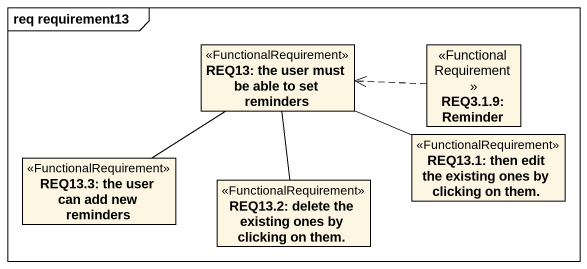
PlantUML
@startuml
mainframe req requirement13
hide circle
hide empty members
class "REQ13: the user must be able to set reminders" as REQ13_the_user_must_be_able <<FunctionalRequirement>>
class "REQ3.1.9: Reminder" as REQ3_1_9_Reminder <<FunctionalRequirement>>
class "REQ13.1: then edit the existing ones by clicking on them." as REQ13_1_then_edit_the <<FunctionalRequirement>>
class "REQ13.3: the user can add new reminders" as REQ13_3_the_user_can_add <<FunctionalRequirement>>
class "REQ13.2: delete the existing ones by clicking on them." as REQ13_2_delete_the_existing <<FunctionalRequirement>>
REQ3_1_9_Reminder .left.> REQ13_the_user_must_be_able
REQ13_1_then_edit_the -left- REQ13_the_user_must_be_able
REQ13_3_the_user_can_add -up- REQ13_the_user_must_be_able
REQ13_2_delete_the_existing -up- REQ13_the_user_must_be_able
@enduml
